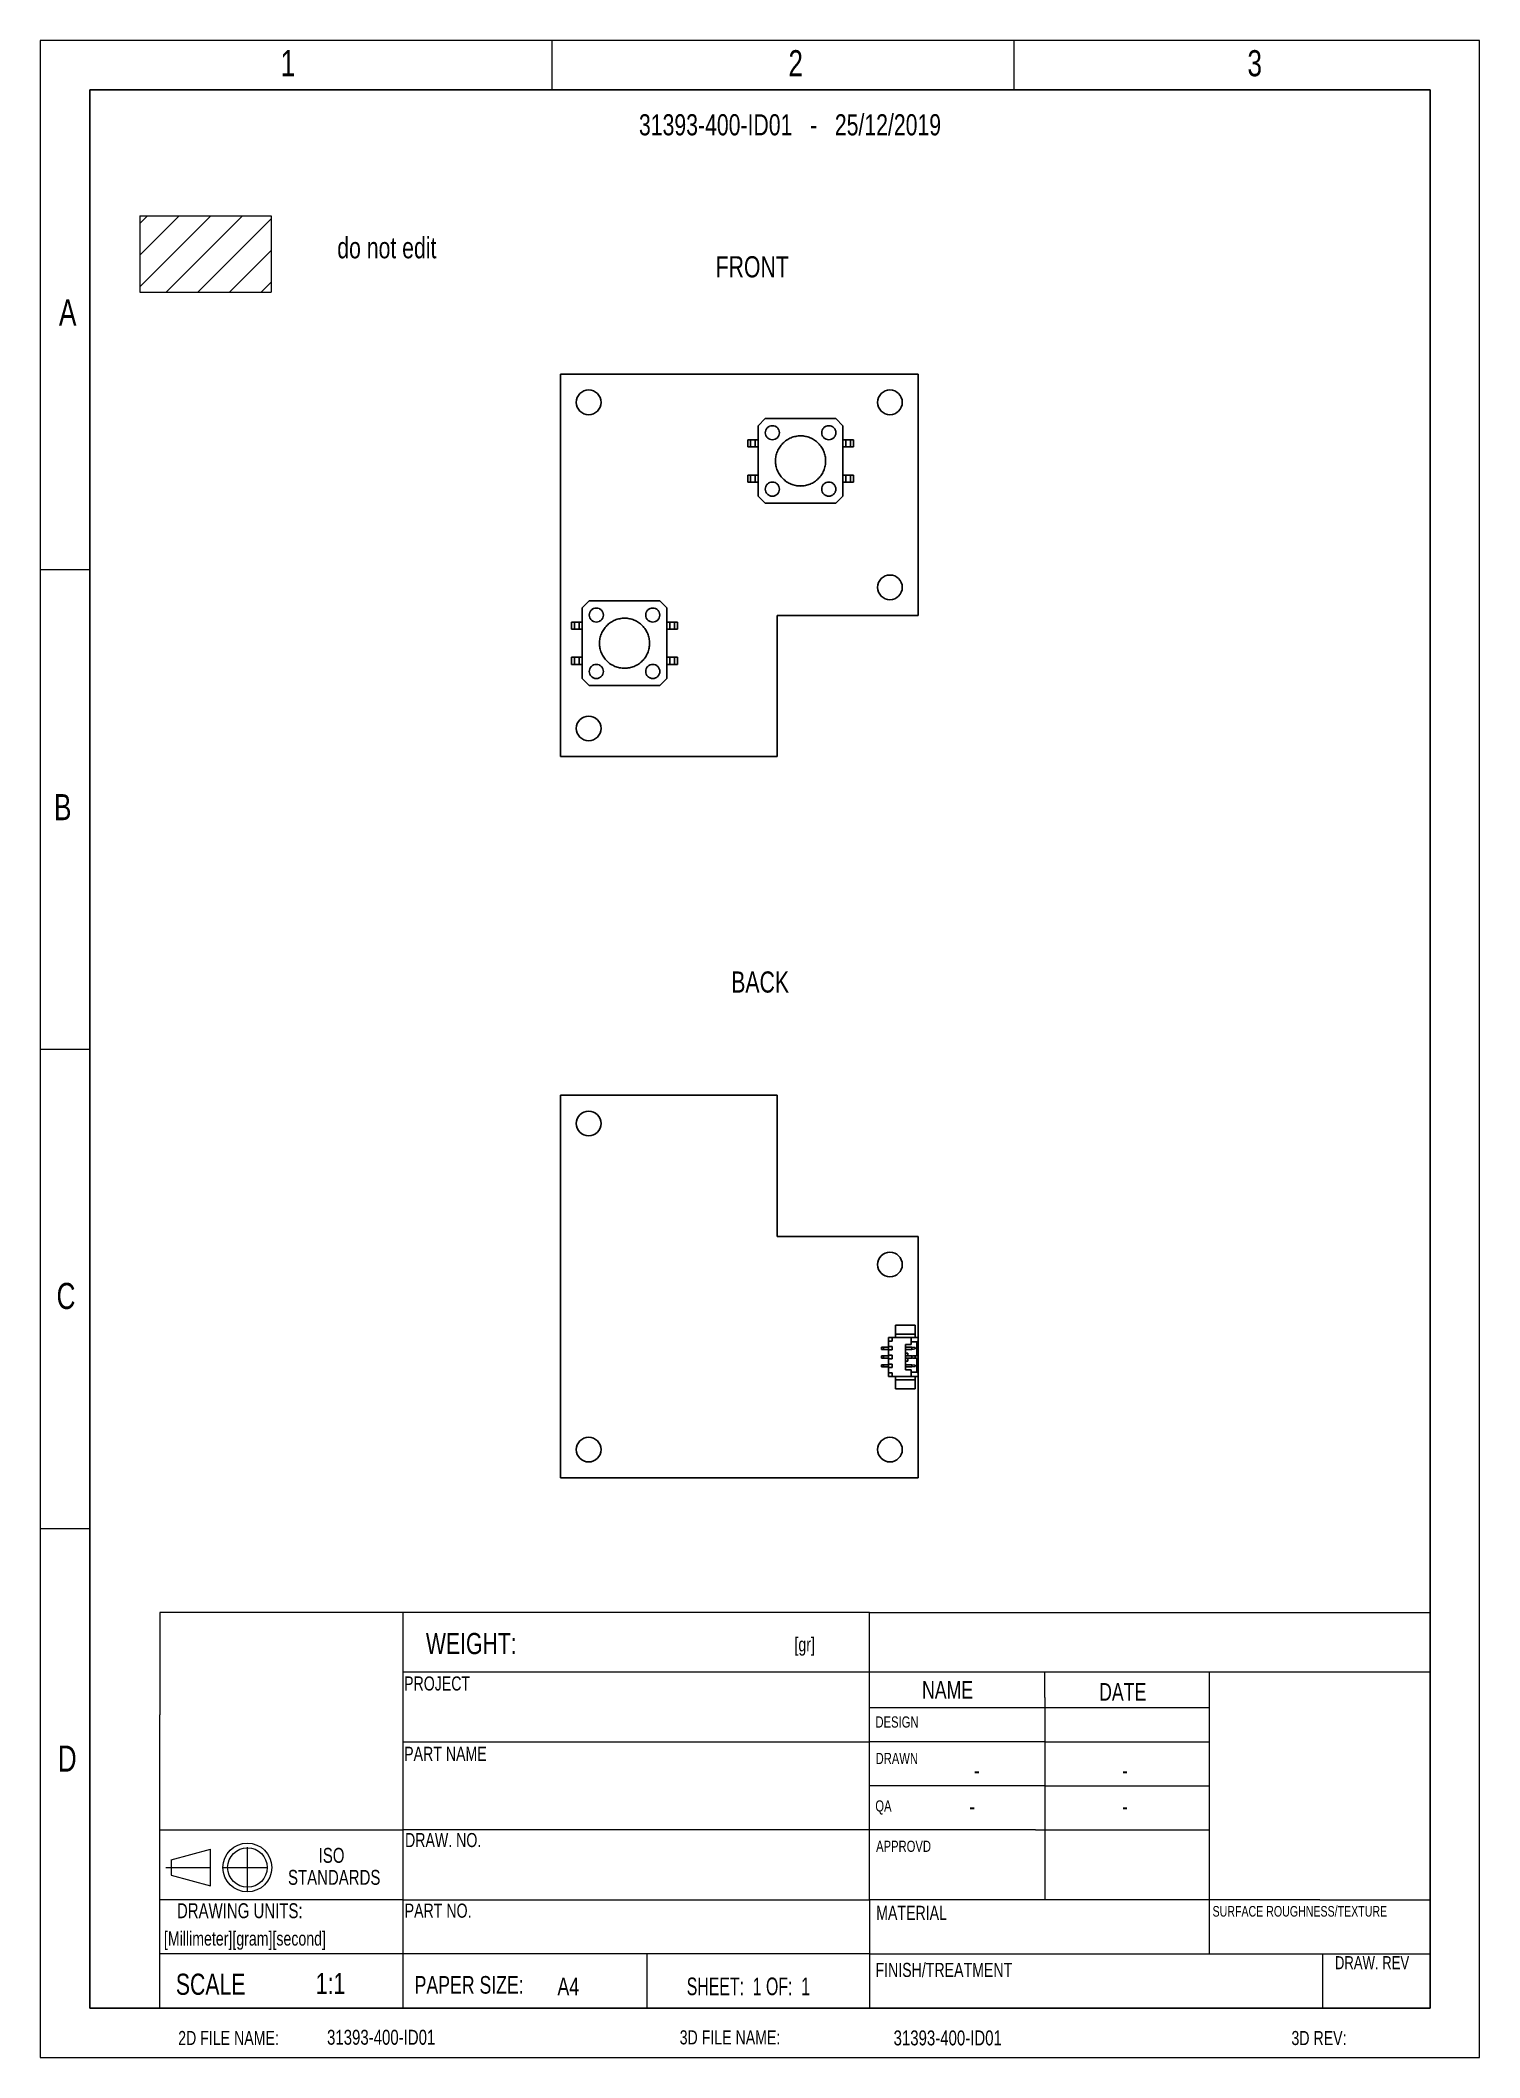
# Model space of a CAD drawing. Header units: millimetres. Extents: x 4 to 208, y 5 to 291.
import ezdxf

# ---------------------------------------------------------------- set-up
doc = ezdxf.new("R2010")
doc.units = ezdxf.units.MM
doc.linetypes.add('CENTER', pattern=[10.16, 6.35, -1.27, 1.27, -1.27])
doc.styles.add('SLDTEXTSTYLE0', font='TXT', dxfattribs={"width": 0.75})
doc.styles.add('SLDTEXTSTYLE1', font='TXT', dxfattribs={"width": 0.671875})

# ---------------------------------------------------------------- blocks, each defined once
blk = doc.blocks.new('SW_NOTE_0')
at = {"color": 0, "linetype": 'Continuous', "lineweight": 0, "char_height": 2.117, "attachment_point": 2, "style": 'SLDTEXTSTYLE0'}
for s, insert in [('ISO', (2.28, 2.73)), ('STANDARDS', (2.65, -0.39))]:
    blk.add_mtext(s, dxfattribs=dict(at, insert=insert))

msp = doc.modelspace()

# ---------------------------------------------------------------- hatches: boundary and pattern name
at = {"linetype": 'Continuous'}
h = msp.add_hatch(dxfattribs=at)
h.set_pattern_fill('ANSI31', style=0)
h.paths.add_polyline_path([(18.48, 255.72), (37.13, 255.72), (37.13, 266.52), (18.48, 266.52)], flags=0)

# ---------------------------------------------------------------- linework, layer by layer
at = {"color": 7, "linetype": 'Continuous', "lineweight": 18}
for p, q in [((4.39, 291.42), (4.39, 5.42)), ((208.39, 291.42), (4.39, 291.42)), ((76.87, 291.42), (76.87, 284.42)), ((142.35, 291.42), (142.35, 284.42)), ((208.39, 5.42), (208.39, 291.42)), ((201.39, 284.42), (52.43, 284.42)), ((52.43, 284.42), (201.39, 284.42)), ((201.39, 258.96), (201.39, 284.42)), ((201.39, 258.96), (201.39, 284.42)), ((18.48, 266.52), (37.13, 266.52)), ((18.48, 266.52), (18.48, 255.72)), ((37.13, 266.52), (37.13, 255.72)), ((18.48, 255.72), (37.13, 255.72)), ((4.39, 216.42), (11.39, 216.42)), ((4.39, 148.42), (11.39, 148.42)), ((4.39, 80.42), (11.39, 80.42)), ((55.77, 68.54), (21.33, 68.54)), ((21.33, 68.54), (21.33, 54.01)), ((121.91, 68.54), (55.77, 68.54)), ((55.77, 68.54), (55.77, 60.1)), ((121.91, 60.1), (121.91, 68.54)), ((121.91, 68.54), (201.39, 68.54)), ((55.77, 60.1), (201.39, 60.1)), ((55.77, 60.1), (55.77, 20.12)), ((121.91, 27.81), (121.91, 60.1)), ((146.78, 56.46), (146.78, 60.1)), ((170.06, 60.1), (170.06, 27.81)), ((170.06, 55), (121.91, 55)), ((146.78, 56.46), (146.78, 50.2)), ((21.33, 27.81), (21.33, 54.01)), ((55.77, 50.2), (121.91, 50.2)), ((146.78, 50.2), (121.91, 50.2)), ((146.78, 50.2), (146.78, 43.94)), ((146.78, 50.2), (170.06, 50.2)), ((146.78, 43.94), (121.91, 43.94)), ((146.78, 43.94), (146.78, 27.81)), ((146.78, 43.94), (170.06, 43.94)), ((21.33, 37.74), (55.77, 37.74)), ((121.91, 37.74), (55.77, 37.74)), ((145.43, 37.74), (121.91, 37.74)), ((145.43, 37.74), (170.06, 37.74)), ((21.33, 27.81), (21.33, 35.51)), ((21.33, 27.81), (21.33, 35.51)), ((22.93, 33.49), (28.49, 34.98)), ((28.49, 29.78), (28.49, 34.98)), ((22.93, 33.49), (22.93, 31.28)), ((22.93, 31.28), (28.49, 29.78)), ((55.77, 27.81), (21.33, 27.81)), ((21.33, 20.12), (21.33, 27.81)), ((55.77, 27.81), (121.91, 27.81)), ((121.91, 27.81), (121.91, 12.42)), ((170.06, 27.81), (121.91, 27.81)), ((170.06, 27.81), (170.06, 20.12)), ((185.73, 27.81), (170.06, 27.81)), ((185.73, 27.81), (201.39, 27.81)), ((21.33, 12.42), (21.33, 20.12)), ((121.91, 20.12), (21.33, 20.12)), ((55.77, 20.12), (55.77, 12.42)), ((90.37, 20.12), (90.37, 12.42)), ((121.91, 20.12), (201.39, 20.12)), ((186.14, 20.12), (186.14, 12.42)), ((4.39, 5.42), (208.39, 5.42))]:
    msp.add_line(p, q, dxfattribs=at)
at = {"color": 7, "linetype": 'Continuous', "lineweight": 25}
for p, q in [((11.39, 284.42), (201.39, 284.42)), ((11.39, 12.42), (11.39, 284.42)), ((11.39, 284.42), (11.39, 12.42)), ((201.39, 12.42), (201.39, 284.42)), ((201.39, 12.42), (201.39, 284.42)), ((78.11, 244.1), (78.11, 189.87)), ((128.81, 244.1), (78.11, 244.1)), ((128.81, 209.87), (128.81, 244.1)), ((107.15, 237.79), (106.15, 236.79)), ((117.15, 237.79), (107.15, 237.79)), ((118.15, 236.79), (117.15, 237.79)), ((104.65, 234.79), (104.65, 233.79)), ((105.06, 234.79), (104.65, 234.79)), ((105.06, 234.79), (105.06, 233.79)), ((105.72, 234.79), (105.06, 234.79)), ((105.72, 234.79), (105.72, 233.79)), ((106.15, 234.79), (105.72, 234.79)), ((106.15, 236.79), (106.15, 226.79)), ((118.15, 226.79), (118.15, 236.79)), ((118.15, 234.79), (118.57, 234.79)), ((118.57, 234.79), (118.57, 233.79)), ((118.57, 234.79), (119.23, 234.79)), ((119.23, 234.79), (119.23, 233.79)), ((119.23, 234.79), (119.65, 234.79)), ((119.65, 234.79), (119.65, 233.79)), ((104.65, 233.79), (105.06, 233.79)), ((105.06, 233.79), (105.72, 233.79)), ((106.15, 233.79), (105.72, 233.79)), ((118.15, 233.79), (118.57, 233.79)), ((119.23, 233.79), (118.57, 233.79)), ((119.23, 233.79), (119.65, 233.79)), ((104.65, 228.79), (104.65, 229.79)), ((105.06, 229.79), (104.65, 229.79)), ((105.06, 229.79), (105.72, 229.79)), ((105.06, 228.79), (105.06, 229.79)), ((105.72, 228.79), (105.72, 229.79)), ((106.15, 229.79), (105.72, 229.79)), ((118.15, 229.79), (118.57, 229.79)), ((118.57, 228.79), (118.57, 229.79)), ((119.23, 229.79), (118.57, 229.79)), ((119.23, 228.79), (119.23, 229.79)), ((119.65, 229.79), (119.23, 229.79)), ((119.65, 228.79), (119.65, 229.79)), ((105.06, 228.79), (104.65, 228.79)), ((105.72, 228.79), (105.06, 228.79)), ((106.15, 228.79), (105.72, 228.79)), ((106.15, 226.79), (107.15, 225.79)), ((112.15, 228.22), (111.45, 228.29)), ((117.15, 225.79), (118.15, 226.79)), ((118.15, 228.79), (118.57, 228.79)), ((118.57, 228.79), (119.23, 228.79)), ((119.23, 228.79), (119.65, 228.79)), ((107.15, 225.79), (117.15, 225.79)), ((82.2, 211.95), (81.2, 210.95)), ((92.2, 211.95), (82.2, 211.95)), ((93.2, 210.95), (92.2, 211.95)), ((79.7, 208.95), (79.7, 207.95)), ((80.11, 208.95), (79.7, 208.95)), ((80.11, 208.95), (80.11, 207.95)), ((80.77, 208.95), (80.11, 208.95)), ((80.77, 208.95), (80.77, 207.95)), ((81.2, 208.95), (80.77, 208.95)), ((81.2, 210.95), (81.2, 200.95)), ((93.2, 200.95), (93.2, 210.95)), ((93.2, 208.95), (93.62, 208.95)), ((93.62, 208.95), (93.62, 207.95)), ((93.62, 208.95), (94.28, 208.95)), ((94.28, 208.95), (94.28, 207.95)), ((94.28, 208.95), (94.7, 208.95)), ((94.7, 208.95), (94.7, 207.95)), ((108.81, 209.87), (108.81, 189.87)), ((128.81, 209.87), (108.81, 209.87)), ((79.7, 207.95), (80.11, 207.95)), ((80.11, 207.95), (80.77, 207.95)), ((81.2, 207.95), (80.77, 207.95)), ((93.2, 207.95), (93.62, 207.95)), ((94.28, 207.95), (93.62, 207.95)), ((94.28, 207.95), (94.7, 207.95)), ((79.7, 202.95), (79.7, 203.95)), ((80.11, 203.95), (79.7, 203.95)), ((80.11, 203.95), (80.77, 203.95)), ((80.11, 202.95), (80.11, 203.95)), ((80.77, 202.95), (80.77, 203.95)), ((81.2, 203.95), (80.77, 203.95)), ((93.2, 203.95), (93.62, 203.95)), ((93.62, 202.95), (93.62, 203.95)), ((94.28, 203.95), (93.62, 203.95)), ((94.28, 202.95), (94.28, 203.95)), ((94.7, 203.95), (94.28, 203.95)), ((94.7, 202.95), (94.7, 203.95)), ((80.11, 202.95), (79.7, 202.95)), ((80.77, 202.95), (80.11, 202.95)), ((81.2, 202.95), (80.77, 202.95)), ((81.2, 200.95), (82.2, 199.95)), ((92.2, 199.95), (93.2, 200.95)), ((93.2, 202.95), (93.62, 202.95)), ((93.62, 202.95), (94.28, 202.95)), ((94.28, 202.95), (94.7, 202.95)), ((82.2, 199.95), (92.2, 199.95)), ((78.11, 189.87), (108.81, 189.87)), ((78.11, 87.63), (78.11, 141.86)), ((78.11, 141.86), (108.81, 141.86)), ((108.81, 121.86), (108.81, 141.86)), ((128.81, 121.86), (108.81, 121.86)), ((128.81, 121.86), (128.81, 107.5)), ((125.61, 109.25), (128.41, 109.25)), ((125.61, 109.25), (125.61, 108)), ((128.41, 109.25), (128.41, 108)), ((123.61, 105.84), (123.61, 106.16)), ((123.61, 106.16), (123.91, 106.16)), ((123.61, 105.84), (123.91, 105.84)), ((123.91, 105.84), (123.91, 106.16)), ((123.91, 106.16), (124.61, 106.16)), ((123.91, 105.84), (124.61, 105.84)), ((125.11, 107.5), (124.61, 107.5)), ((124.61, 107.5), (124.61, 107)), ((124.61, 107), (124.61, 106.25)), ((124.61, 107), (125.11, 107)), ((125.11, 106.25), (124.61, 106.25)), ((124.61, 106.25), (124.61, 105.75)), ((127.81, 107.5), (125.11, 107.5)), ((125.11, 107), (125.11, 107.5)), ((125.11, 105.75), (125.11, 106.25)), ((125.61, 108), (128.41, 108)), ((125.61, 108), (125.61, 107.5)), ((127.81, 106.55), (127.01, 106.55)), ((127.01, 102.95), (127.01, 106.55)), ((127.01, 106.16), (127.91, 106.16)), ((127.01, 105.84), (127.91, 105.84)), ((127.81, 107.5), (127.81, 106.55)), ((128.81, 107.5), (127.81, 107.5)), ((128.61, 106.9), (127.81, 106.9)), ((127.91, 105.84), (127.91, 106.16)), ((128.41, 106.11), (127.91, 106.16)), ((128.41, 105.89), (127.91, 105.84)), ((128.41, 108), (128.41, 107.5)), ((128.41, 105.89), (128.41, 106.11)), ((128.81, 107.1), (128.61, 106.9)), ((128.61, 104.9), (128.61, 106.9)), ((128.81, 107.1), (128.81, 107.5)), ((128.81, 104.9), (128.81, 107.1)), ((123.61, 104.59), (123.61, 104.91)), ((123.61, 104.91), (123.91, 104.91)), ((123.61, 104.59), (123.91, 104.59)), ((123.61, 103.34), (123.61, 103.66)), ((123.61, 103.66), (123.91, 103.66)), ((123.61, 103.34), (123.91, 103.34)), ((123.91, 104.91), (124.61, 104.91)), ((123.91, 104.59), (123.91, 104.91)), ((123.91, 104.59), (124.61, 104.59)), ((123.91, 103.34), (123.91, 103.66)), ((123.91, 103.66), (124.61, 103.66)), ((123.91, 103.34), (124.61, 103.34)), ((124.61, 105.75), (124.61, 105)), ((124.61, 105.75), (125.11, 105.75)), ((125.11, 105), (124.61, 105)), ((124.61, 105), (124.61, 104.5)), ((124.61, 104.5), (124.61, 103.75)), ((124.61, 104.5), (125.11, 104.5)), ((125.11, 103.75), (124.61, 103.75)), ((124.61, 103.75), (124.61, 103.25)), ((124.61, 103.25), (124.61, 102.5)), ((124.61, 103.25), (125.11, 103.25)), ((125.11, 104.5), (125.11, 105)), ((125.11, 103.25), (125.11, 103.75)), ((127.36, 105.32), (127.01, 105.32)), ((127.01, 104.91), (127.91, 104.91)), ((127.01, 104.59), (127.91, 104.59)), ((127.01, 104.17), (127.36, 104.17)), ((127.01, 103.66), (127.91, 103.66)), ((127.01, 103.34), (127.91, 103.34)), ((127.36, 104.91), (127.36, 105.32)), ((127.36, 104.17), (127.36, 104.59)), ((127.91, 104.59), (127.91, 104.91)), ((128.41, 104.86), (127.91, 104.91)), ((128.41, 104.64), (127.91, 104.59)), ((127.91, 103.34), (127.91, 103.66)), ((128.41, 103.61), (127.91, 103.66)), ((128.41, 103.39), (127.91, 103.34)), ((128.61, 104.9), (128.01, 104.9)), ((128.01, 104.6), (128.61, 104.6)), ((128.41, 104.64), (128.41, 104.86)), ((128.41, 103.39), (128.41, 103.61)), ((128.61, 104.9), (128.81, 104.9)), ((128.61, 102.6), (128.61, 104.6)), ((128.81, 104.6), (128.61, 104.6)), ((128.81, 104.9), (128.81, 104.6)), ((128.81, 102.4), (128.81, 104.6)), ((125.11, 102.5), (124.61, 102.5)), ((124.61, 102.5), (124.61, 102)), ((124.61, 102), (125.11, 102)), ((125.11, 102), (125.11, 102.5)), ((125.11, 102), (127.81, 102)), ((125.61, 101.5), (125.61, 102)), ((125.61, 101.5), (128.41, 101.5)), ((125.61, 100.25), (125.61, 101.5)), ((125.61, 100.25), (128.41, 100.25)), ((127.81, 102.95), (127.01, 102.95)), ((127.81, 102.95), (127.81, 102)), ((128.61, 102.6), (127.81, 102.6)), ((128.81, 102), (127.81, 102)), ((128.41, 101.5), (128.41, 102)), ((128.41, 100.25), (128.41, 101.5)), ((128.81, 102.4), (128.61, 102.6)), ((128.81, 102), (128.81, 102.4)), ((128.81, 102), (128.81, 87.63)), ((128.81, 87.63), (78.11, 87.63)), ((11.39, 12.42), (201.39, 12.42)), ((11.39, 12.42), (201.39, 12.42))]:
    msp.add_line(p, q, dxfattribs=at)
at = {"color": 7, "linetype": 'CENTER', "lineweight": 18}
for p, q in [((33.74, 28.92), (33.74, 35.85)), ((22.17, 32.38), (29.19, 32.38)), ((30.28, 32.38), (37.2, 32.38))]:
    msp.add_line(p, q, dxfattribs=at)
at = {"color": 7, "linetype": 'Continuous', "lineweight": 25}
for centre in [(82.11, 240.1), (124.81, 240.1), (124.81, 213.87), (82.11, 193.87), (82.11, 137.86), (124.81, 117.86), (82.11, 91.63), (124.81, 91.63)]:
    msp.add_circle(centre, 1.75, dxfattribs=at)
at = {"color": 7, "linetype": 'Continuous', "lineweight": 18}
for radius in [3.46, 2.8]:
    msp.add_circle((33.74, 32.38), radius, dxfattribs=at)
at = {"color": 7, "linetype": 'Continuous', "lineweight": 25}
for points in [[(109.15, 235.79), (109.13, 235.66), (109.1, 235.4), (108.87, 235.07), (108.54, 234.85), (108.15, 234.77), (107.75, 234.85), (107.42, 235.07), (107.2, 235.4), (107.12, 235.79), (107.2, 236.19), (107.42, 236.52), (107.75, 236.74), (108.15, 236.82), (108.54, 236.74), (108.87, 236.52), (109.1, 236.19), (109.13, 235.93), (109.15, 235.79)], [(112.15, 228.24), (111.91, 228.26), (111.45, 228.28), (110.78, 228.5), (110.16, 228.82), (109.62, 229.27), (109.17, 229.81), (108.84, 230.43), (108.64, 231.1), (108.57, 231.79), (108.64, 232.49), (108.84, 233.16), (109.17, 233.78), (109.62, 234.32), (110.16, 234.77), (110.78, 235.1), (111.45, 235.3), (112.15, 235.37), (112.84, 235.3), (113.51, 235.1), (114.13, 234.77), (114.67, 234.32), (115.12, 233.78), (115.45, 233.16), (115.65, 232.49), (115.72, 231.79), (115.65, 231.1), (115.45, 230.43), (115.12, 229.81), (114.67, 229.27), (114.13, 228.82), (113.51, 228.5), (112.84, 228.28), (112.38, 228.26), (112.15, 228.24)], [(117.15, 235.79), (117.13, 235.66), (117.1, 235.4), (116.87, 235.07), (116.54, 234.85), (116.15, 234.77), (115.75, 234.85), (115.42, 235.07), (115.2, 235.4), (115.12, 235.79), (115.2, 236.19), (115.42, 236.52), (115.75, 236.74), (116.15, 236.82), (116.54, 236.74), (116.87, 236.52), (117.1, 236.19), (117.13, 235.93), (117.15, 235.79)], [(109.15, 227.79), (109.13, 227.66), (109.1, 227.4), (108.87, 227.07), (108.54, 226.85), (108.15, 226.77), (107.75, 226.85), (107.42, 227.07), (107.2, 227.4), (107.12, 227.79), (107.2, 228.19), (107.42, 228.52), (107.75, 228.74), (108.15, 228.82), (108.54, 228.74), (108.87, 228.52), (109.1, 228.19), (109.13, 227.93), (109.15, 227.79)], [(115.15, 227.79), (115.16, 227.93), (115.19, 228.19), (115.42, 228.52), (115.75, 228.74), (116.15, 228.82), (116.54, 228.74), (116.87, 228.52), (117.09, 228.19), (117.17, 227.79), (117.09, 227.4), (116.87, 227.07), (116.54, 226.85), (116.15, 226.77), (115.75, 226.85), (115.42, 227.07), (115.19, 227.4), (115.16, 227.66), (115.15, 227.79)], [(84.2, 209.95), (84.18, 209.82), (84.15, 209.55), (83.92, 209.22), (83.59, 209), (83.2, 208.92), (82.8, 209), (82.47, 209.22), (82.25, 209.55), (82.17, 209.95), (82.25, 210.34), (82.47, 210.67), (82.8, 210.89), (83.2, 210.97), (83.59, 210.89), (83.92, 210.67), (84.15, 210.34), (84.18, 210.08), (84.2, 209.95)], [(87.2, 202.4), (86.96, 202.41), (86.5, 202.44), (85.83, 202.65), (85.21, 202.98), (84.67, 203.42), (84.23, 203.96), (83.9, 204.58), (83.69, 205.25), (83.62, 205.95), (83.69, 206.64), (83.9, 207.31), (84.23, 207.93), (84.67, 208.47), (85.21, 208.92), (85.83, 209.25), (86.5, 209.45), (87.2, 209.52), (87.89, 209.45), (88.56, 209.25), (89.18, 208.92), (89.72, 208.47), (90.17, 207.93), (90.5, 207.31), (90.7, 206.64), (90.77, 205.95), (90.7, 205.25), (90.5, 204.58), (90.17, 203.96), (89.72, 203.42), (89.18, 202.98), (88.56, 202.65), (87.89, 202.44), (87.43, 202.41), (87.2, 202.4)], [(92.2, 209.95), (92.18, 209.82), (92.15, 209.55), (91.92, 209.22), (91.59, 209), (91.2, 208.92), (90.8, 209), (90.47, 209.22), (90.25, 209.55), (90.17, 209.95), (90.25, 210.34), (90.47, 210.67), (90.8, 210.89), (91.2, 210.97), (91.59, 210.89), (91.92, 210.67), (92.15, 210.34), (92.18, 210.08), (92.2, 209.95)], [(84.2, 201.95), (84.18, 201.82), (84.15, 201.55), (83.92, 201.22), (83.59, 201), (83.2, 200.92), (82.8, 201), (82.47, 201.22), (82.25, 201.55), (82.17, 201.95), (82.25, 202.34), (82.47, 202.67), (82.8, 202.89), (83.2, 202.97), (83.59, 202.89), (83.92, 202.67), (84.15, 202.34), (84.18, 202.08), (84.2, 201.95)], [(90.2, 201.95), (90.21, 202.08), (90.24, 202.34), (90.47, 202.67), (90.8, 202.89), (91.2, 202.97), (91.59, 202.89), (91.92, 202.67), (92.14, 202.34), (92.22, 201.95), (92.14, 201.55), (91.92, 201.22), (91.59, 201), (91.2, 200.92), (90.8, 201), (90.47, 201.22), (90.24, 201.55), (90.21, 201.82), (90.2, 201.95)]]:
    msp.add_open_spline(points, degree=3, dxfattribs=at)

# ---------------------------------------------------------------- block references
at = {"color": 7, "linetype": 'Continuous', "lineweight": 0}
msp.add_blockref('SW_NOTE_0', (43.39, 32.43), dxfattribs=at)

# ---------------------------------------------------------------- texts
for s, insert, char_height, attachment_point, style in [('1', (38.45, 290.03), 3.7, 1, 'SLDTEXTSTYLE0'), ('2', (110.42, 290.03), 3.7, 1, 'SLDTEXTSTYLE0'), ('3', (175.48, 290.03), 3.7, 1, 'SLDTEXTSTYLE0'), ('31393-400-ID01   -   25/12/2019', (132.06, 280.95), 3, 3, 'SLDTEXTSTYLE0'), ('do not edit', (60.53, 263.52), 3, 3, 'SLDTEXTSTYLE0'), ('FRONT', (110.47, 260.82), 3, 3, 'SLDTEXTSTYLE0'), ('A', (7.03, 254.69), 3.7, 1, 'SLDTEXTSTYLE0'), ('B', (6.33, 184.56), 3.7, 1, 'SLDTEXTSTYLE0'), ('BACK', (110.51, 159.42), 3, 3, 'SLDTEXTSTYLE0'), ('C', (6.69, 115.26), 3.7, 1, 'SLDTEXTSTYLE0'), ('WEIGHT:', (71.91, 65.63), 3, 3, 'SLDTEXTSTYLE0'), ('D', (6.86, 49.67), 3.7, 1, 'SLDTEXTSTYLE0'), ('-', (137.12, 47.35), 2.38, 2, 'SLDTEXTSTYLE0'), ('-', (158.13, 47.35), 2.38, 2, 'SLDTEXTSTYLE0'), ('-', (136.46, 42.24), 2.38, 2, 'SLDTEXTSTYLE0'), ('-', (158.13, 42.24), 2.38, 2, 'SLDTEXTSTYLE0'), ('DRAWING UNITS:', (32.66, 27.31), 2.1167, 2, 'SLDTEXTSTYLE0'), ('A4', (77.69, 16.78), 2.5, 1, 'SLDTEXTSTYLE0'), ('SHEET:  1 OF:  1', (96.01, 16.78), 2.5, 1, 'SLDTEXTSTYLE1')]:
    msp.add_mtext(s, dxfattribs=dict(at, insert=insert, char_height=char_height, attachment_point=attachment_point, style=style))
at = {"color": 7, "linetype": 'Continuous', "lineweight": 0, "rotation": 0, "style": 'SLDTEXTSTYLE0'}
for s, insert, char_height, attachment_point in [('[gr]', (111.28, 65.01), 2, 1), ('PROJECT', (55.95, 59.47), 2, 1), ('NAME', (129.36, 58.82), 2.5, 1), ('DATE', (154.46, 58.53), 2.5, 1), ('DESIGN', (122.76, 53.8), 1.587, 1), ('PART NAME', (55.96, 49.5), 2, 1), ('DRAWN', (122.78, 48.63), 1.587, 1), ('QA', (122.74, 41.9), 1.587, 1), ('DRAW. NO.', (56.08, 37.27), 2, 1), ('APPROVD', (122.85, 36.18), 1.587, 1), ('PART NO.', (56.03, 27.26), 2, 1), ('MATERIAL', (122.86, 26.95), 2, 1), ('SURFACE ROUGHNESS/TEXTURE', (170.54, 26.92), 1.5, 1), ('[Millimeter][gram][second]', (21.91, 23.31), 2, 1), ('SCALE', (23.6, 17.33), 3, 1), ('1:1', (43.43, 17.44), 3, 1), ('FINISH/TREATMENT', (122.76, 18.86), 2, 1), ('DRAW. REV', (187.88, 19.81), 1.852, 1), ('PAPER SIZE:', (57.44, 16.99), 2.5, 1), ('2D FILE NAME:', (23.93, 9.21), 2, 1), ('31393-400-ID01', (52.7, 9.37), 2.1167, 2), ('3D FILE NAME:', (95.01, 9.3), 2, 1), ('31393-400-ID01', (133, 9.28), 2.1167, 2), ('3D REV:', (181.72, 9.2), 2, 1)]:
    msp.add_mtext(s, dxfattribs=dict(at, insert=insert, char_height=char_height, attachment_point=attachment_point))

doc.saveas('drawing.dxf')
